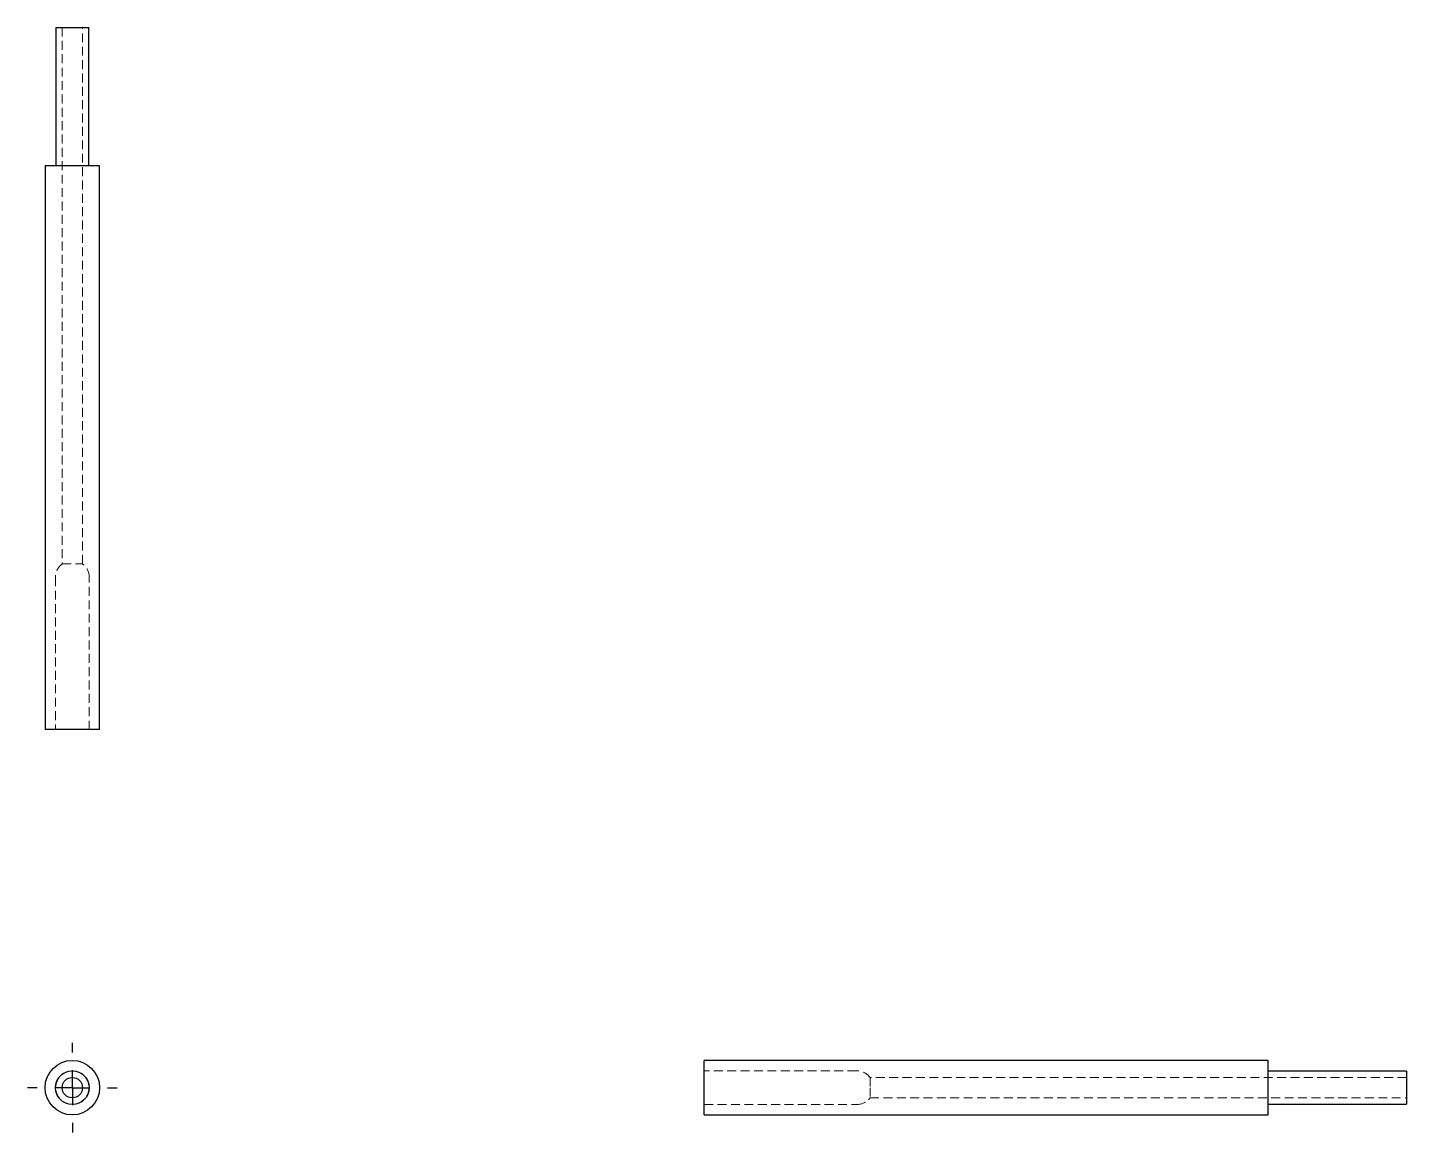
# Model space of a CAD drawing. Header units: millimetres. Extents: x 77 to 273, y 51 to 208.
import ezdxf

# ---------------------------------------------------------------- set-up
doc = ezdxf.new("R2010")
doc.units = ezdxf.units.MM
doc.linetypes.add('HIDDEN', pattern=[1.905, 1.27, -0.635])
doc.layers.add('10', color=7, linetype='Continuous')

# ---------------------------------------------------------------- blocks, each defined once
blk = doc.blocks.new('SW_CENTERMARKSYMBOL_0')
at = {"layer": '10', "color": 0}
for p, q in [((0, 5), (0, 6.38)), ((0, 0), (0, 2.5)), ((-5, 0), (-6.38, 0)), ((0, 0), (-2.5, 0)), ((0, 0), (0, -2.5)), ((0, 0), (2.5, 0)), ((5, 0), (6.38, 0)), ((0, -5), (0, -6.38))]:
    blk.add_line(p, q, dxfattribs=at)

msp = doc.modelspace()

# ---------------------------------------------------------------- linework, layer by layer
at = {"color": 7, "linetype": 'Continuous', "lineweight": 25}
for p, q in [((80.63, 208), (80.63, 188.32)), ((80.63, 208), (85.37, 208)), ((85.37, 188.32), (85.37, 208)), ((79.12, 188.32), (79.12, 108)), ((86.88, 188.32), (79.12, 188.32)), ((86.88, 108), (86.88, 188.32)), ((86.88, 108), (79.12, 108)), ((253.32, 60.88), (173, 60.88)), ((173, 57), (173, 60.88)), ((253.32, 57), (253.32, 60.88)), ((273, 59.37), (253.32, 59.37)), ((273, 59.37), (273, 54.63)), ((173, 53.12), (173, 57)), ((253.32, 53.12), (253.32, 57)), ((173, 53.12), (253.32, 53.12)), ((253.32, 54.63), (273, 54.63))]:
    msp.add_line(p, q, dxfattribs=at)
at = {"color": 7, "linetype": 'HIDDEN', "lineweight": 18}
for p, q in [((81.55, 208), (81.55, 131.61)), ((84.45, 131.61), (84.45, 208)), ((81.55, 131.61), (84.45, 131.61)), ((80.59, 129.69), (80.59, 108)), ((85.41, 108), (85.41, 129.69)), ((194.69, 59.41), (173, 59.41)), ((196.61, 58.45), (196.61, 57)), ((273, 58.45), (196.61, 58.45)), ((196.61, 57), (196.61, 55.55)), ((196.61, 55.55), (273, 55.55)), ((173, 54.59), (194.69, 54.59))]:
    msp.add_line(p, q, dxfattribs=at)
at = {"color": 7, "linetype": 'Continuous', "lineweight": 25}
for radius in [3.88, 2.41, 1.45]:
    msp.add_circle((83, 57), radius, dxfattribs=at)
at = {"color": 7, "linetype": 'HIDDEN', "lineweight": 18}
msp.add_circle((83, 57), 2.37, dxfattribs=at)
for centre, start, end in [((83, 129.69), 126.8699, 180), ((83, 129.69), 0, 53.1301), ((194.69, 57), 36.8699, 90), ((194.69, 57), 270, 323.1301)]:
    msp.add_arc(centre, 2.41, start, end, dxfattribs=at)

# ---------------------------------------------------------------- block references
at = {"layer": '10'}
msp.add_blockref('SW_CENTERMARKSYMBOL_0', (83, 57), dxfattribs=at)

doc.saveas('drawing.dxf')
